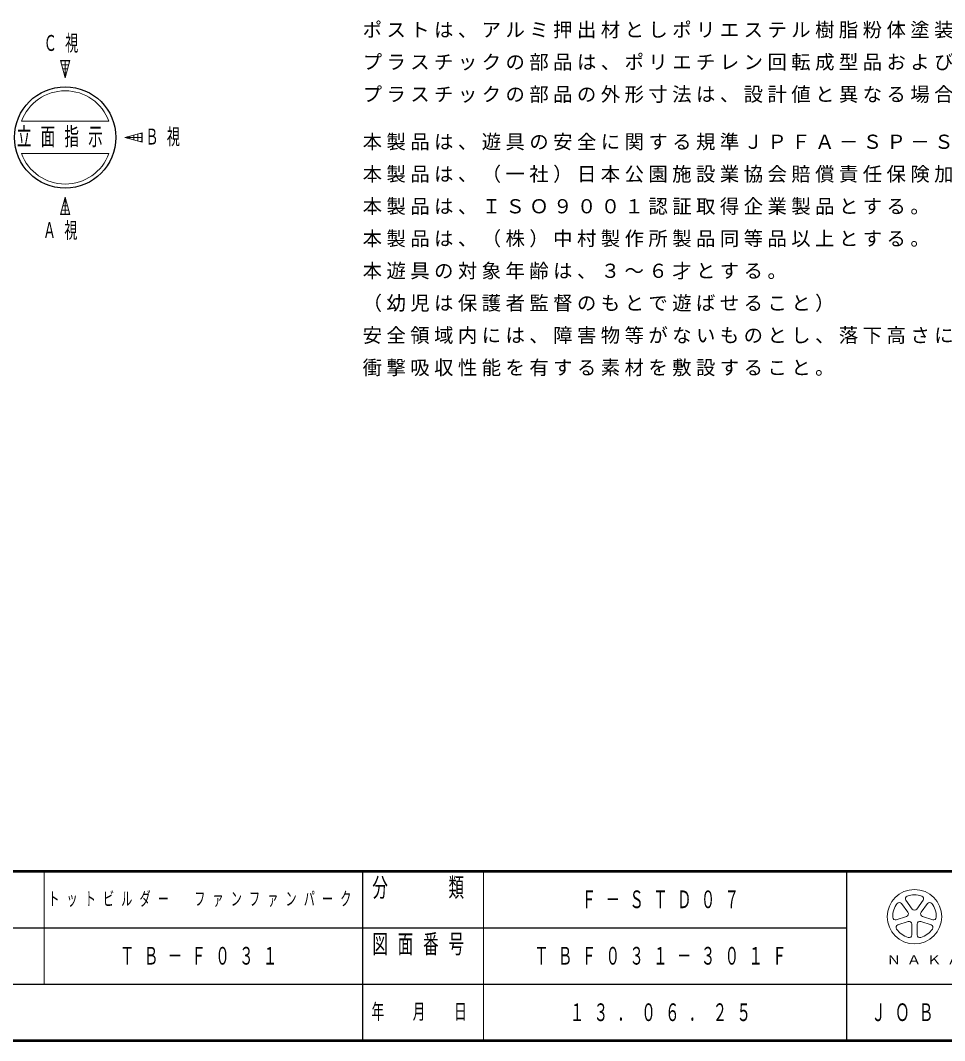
# Model space of a CAD drawing. Units: millimetres on the paper, scale 1:50. Extents: x -507 to 0, y -594 to 257.
# Drawn here: x -172.4 to -57.8, y 0 to 126.5 of the extents above; entities that cross this region are included whole.
import ezdxf

# ---------------------------------------------------------------- set-up
doc = ezdxf.new("R2010")
doc.units = ezdxf.units.MM
for name, color, linetype, lineweight in [('CLASS1', 7, 'Continuous', 25), ('NAKAMURA図枠', 7, 'Continuous', 13), ('図面情報', 7, 'Continuous', 13)]:
    doc.layers.add(name, color=color, linetype=linetype, lineweight=lineweight)
doc.styles.add('ＭＳ ゴシック', font='')
doc.styles.get('ＭＳ ゴシック').set_extended_font_data('MS Gothic')

msp = doc.modelspace()

# ---------------------------------------------------------------- linework, layer by layer
at = {"layer": 'NAKAMURA図枠', "lineweight": 50}
for p, q in [((-365, 21), (0, 21)), ((-365, 0), (0, 0))]:
    msp.add_line(p, q, dxfattribs=at)
at = {"layer": 'NAKAMURA図枠'}
for p, q in [((-169.5, 21), (-169.5, 7)), ((-115, 21), (-115, 0)), ((-62.39, 15.917), (-63.175, 16.997)), ((-62.629, 17.393), (-61.844, 16.313)), ((-61.298, 16.313), (-60.513, 17.393)), ((-59.967, 16.997), (-60.752, 15.917)), ((-63.828, 14.985), (-62.559, 15.397)), ((-60.583, 15.397), (-59.313, 14.985)), ((-62.35, 14.755), (-63.62, 14.343)), ((-61.908, 13.099), (-61.908, 14.434)), ((-61.233, 14.434), (-61.233, 13.099)), ((-59.522, 14.343), (-60.792, 14.755))]:
    msp.add_line(p, q, dxfattribs=at)
at = {"layer": 'NAKAMURA図枠', "color": 211, "lineweight": 25}
for p, q in [((-130, 21), (-130, 0)), ((-70, 21), (-70, 0)), ((-182.5, 14), (-70, 14)), ((-237.5, 7), (0, 7))]:
    msp.add_line(p, q, dxfattribs=at)
at = {"layer": 'NAKAMURA図枠'}
msp.add_circle((-61.571, 15.363), 3.375, dxfattribs=at)
for centre, radius, start, end in [((-62.356, 17.592), 0.338, 109.39847, 215.99997), ((-61.571, 15.363), 2.7, 70.60155, 109.39847), ((-60.786, 17.592), 0.338, 324, 70.60155), ((-61.571, 15.363), 2.7, 142.60154, 181.39846), ((-63.448, 16.798), 0.338, 35.99999, 142.60154), ((-59.694, 16.798), 0.338, 37.39846, 143.99995), ((-61.571, 15.363), 2.7, 358.60155, 37.39847), ((-63.933, 15.306), 0.338, 181.39848, 287.99997), ((-62.663, 15.718), 0.338, 287.99998, 35.99999), ((-61.571, 16.512), 0.338, 215.99998, 324), ((-60.479, 15.718), 0.338, 143.99996, 251.99999), ((-59.209, 15.306), 0.338, 252.00001, 358.60156), ((-63.516, 14.022), 0.338, 107.99999, 214.60154), ((-62.246, 14.434), 0.338, 359.99997, 107.99999), ((-60.896, 14.434), 0.338, 71.99997, 179.99999), ((-59.626, 14.022), 0.338, 325.39847, 71.99996), ((-61.571, 15.363), 2.7, 214.60156, 253.39848), ((-62.246, 13.099), 0.338, 253.39847, 359.99997), ((-60.896, 13.099), 0.338, 179.99999, 286.60154), ((-61.571, 15.363), 2.7, 286.60155, 325.39847)]:
    msp.add_arc(centre, radius, start, end, dxfattribs=at)
at = {"layer": '図面情報'}
for p, q in [((-166.884, 119.37), (-167.463, 121.53)), ((-166.305, 121.53), (-167.463, 121.53)), ((-167.451, 121.484), (-166.317, 121.484)), ((-167.384, 121.236), (-167.384, 121.53)), ((-166.884, 119.37), (-166.884, 121.53)), ((-166.305, 121.53), (-166.884, 119.37)), ((-166.384, 121.236), (-166.384, 121.53)), ((-167.317, 120.984), (-166.451, 120.984)), ((-167.183, 120.484), (-166.585, 120.484)), ((-167.049, 119.984), (-166.719, 119.984)), ((-166.915, 119.484), (-166.853, 119.484)), ((-172.313, 113.984), (-161.455, 113.984)), ((-159.498, 111.984), (-157.338, 112.563)), ((-159.498, 111.984), (-157.338, 111.984)), ((-157.338, 111.406), (-159.498, 111.984)), ((-159.384, 111.954), (-159.384, 112.015)), ((-158.884, 111.82), (-158.884, 112.149)), ((-158.384, 111.686), (-158.384, 112.283)), ((-157.884, 111.552), (-157.884, 112.417)), ((-157.632, 112.484), (-157.338, 112.484)), ((-157.632, 111.484), (-157.338, 111.484)), ((-157.384, 111.418), (-157.384, 112.551)), ((-157.338, 111.406), (-157.338, 112.563)), ((-172.313, 109.984), (-161.455, 109.984)), ((-167.463, 102.439), (-166.884, 104.599)), ((-167.049, 103.984), (-166.719, 103.984)), ((-166.915, 104.484), (-166.853, 104.484)), ((-166.884, 102.439), (-166.884, 104.599)), ((-166.884, 104.599), (-166.305, 102.439)), ((-167.451, 102.484), (-166.317, 102.484)), ((-167.384, 102.439), (-167.384, 102.733)), ((-167.317, 102.984), (-166.451, 102.984)), ((-167.183, 103.484), (-166.585, 103.484)), ((-166.384, 102.439), (-166.384, 102.733)), ((-167.463, 102.439), (-166.305, 102.439))]:
    msp.add_line(p, q, dxfattribs=at)
at = {"layer": '図面情報', "lineweight": 25}
msp.add_circle((-166.884, 111.984), 6.286, dxfattribs=at)
at = {"layer": '図面情報'}
for start, end in [(20.22325, 159.77675), (200.22325, 339.77675)]:
    msp.add_arc((-166.884, 111.984), 5.786, start, end, dxfattribs=at)

# ---------------------------------------------------------------- texts
at = {"layer": 'CLASS1', "char_height": 1.76, "attachment_point": 1, "style": 'ＭＳ ゴシック'}
for s, insert in [('\\T1.23;ポストは、アルミ押出材としポリエステル樹脂粉体塗装仕上げとする。', (-130, 126.218)), ('\\T1.23;プラスチックの部品は、ポリエチレン回転成型品およびポリエチレン板とする。', (-130, 122.218)), ('\\T1.23;プラスチックの部品の外形寸法は、設計値と異なる場合があります。', (-130, 118.218)), ('\\T1.23;本製品は、遊具の安全に関する規準ＪＰＦＡ－ＳＰ－Ｓ：２０２４適合製品とする。', (-130, 112.331)), ('\\T1.23;本製品は、（一社）日本公園施設業協会賠償責任保険加入製品とする。', (-130, 108.331)), ('\\T1.23;本製品は、ＩＳＯ９００１認証取得企業製品とする。', (-130, 104.331)), ('\\T1.23;本製品は、（株）中村製作所製品同等品以上とする。', (-130, 100.331)), ('\\T1.23;本遊具の対象年齢は、３～６才とする。', (-130, 96.331)), ('\\T1.23;（幼児は保護者監督のもとで遊ばせること）', (-130, 92.331)), ('\\T1.23;安全領域内には、障害物等がないものとし、落下高さに見合った', (-130, 88.331)), ('\\T1.23;衝撃吸収性能を有する素材を敷設すること。', (-130, 84.331))]:
    msp.add_mtext(s, dxfattribs=dict(at, insert=insert))
at = {"layer": 'NAKAMURA図枠', "color": 4, "style": 'ＭＳ ゴシック'}
for s, insert, char_height, attachment_point in [('\\T1.64;\\W0.6;分\u3000\u3000類', (-122.5, 20.167), 2.346, 2), ('\\T1.64;\\W0.6;図面番号', (-122.5, 13.167), 2.346, 2), ('\\T1.39;\\W1.2;ＮＡＫＡＭＵＲＡ\u3000ＭＦＧ．ＣＯＲＰＯＲＡＴＩＯＮ', (-35, 10), 1.1, 5), ('\\T1.64;\\W0.6;年\u3000月\u3000日', (-122.5, 3.5), 1.906, 5), ('\\T1.64;\\W0.6;ＪＯＢ', (-62.5, 3.5), 2.199, 5)]:
    msp.add_mtext(s, dxfattribs=dict(at, insert=insert, char_height=char_height, attachment_point=attachment_point))
at = {"layer": '図面情報', "style": 'ＭＳ ゴシック'}
for s, insert, char_height, attachment_point in [('\\T1.64;\\W0.6;Ｃ視', (-166.884, 123.59), 1.979, 5), ('\\T1.64;\\W0.6;立面指示', (-172.884, 111.984), 2.199, 4), ('\\T1.64;\\W0.6;Ｂ視', (-154.278, 111.984), 1.979, 5), ('\\T1.64;\\W0.6;Ａ視', (-166.984, 100.379), 1.979, 5), ('\\T1.64;\\W0.6;トットビルダー\u3000ファンファンパーク', (-149.75, 17.5), 1.686, 5), ('\\T1.64;\\W0.6;Ｆ－ＳＴＤ０７', (-92.5, 17.5), 2.199, 5), ('\\T1.64;\\W0.6;ＴＢ－Ｆ０３１', (-149.75, 10.5), 2.199, 5), ('\\T1.64;\\W0.6;ＴＢＦ０３１－３０１Ｆ', (-92.5, 10.5), 2.199, 5), ('\\T1.64;\\W0.6;１３．０６．２５', (-92.5, 3.5), 2.199, 5)]:
    msp.add_mtext(s, dxfattribs=dict(at, insert=insert, char_height=char_height, attachment_point=attachment_point))

doc.saveas('drawing.dxf')
